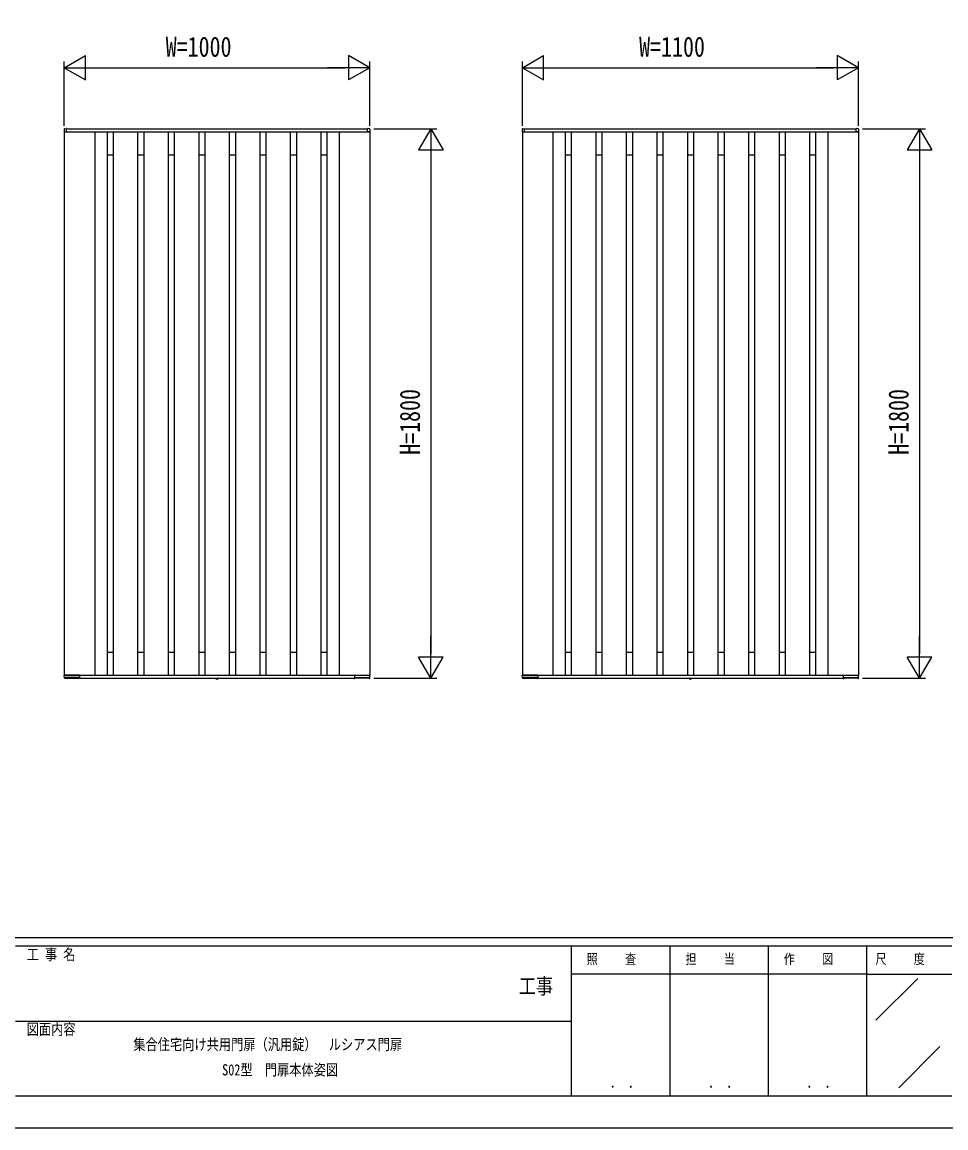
# Model space of a CAD drawing. Units: millimetres on the paper. Extents: x -297 to 297, y -210 to 210.
# Drawn here: x -1.9 to 149.3, y -210 to -28.9 of the extents above; entities that cross this region are included whole.
import ezdxf
from ezdxf.enums import TextEntityAlignment as Align

# ---------------------------------------------------------------- set-up
doc = ezdxf.new("R2010")
doc.units = ezdxf.units.MM
for name, color, linetype in [('0-1_USER1', 3, 'Continuous'), ('0-2_YKK_A1', 4, 'Continuous'), ('0-3_YKK_D', 6, 'Continuous'), ('0-4_YKK_ZWAK', 7, 'Continuous')]:
    doc.layers.add(name, color=color, linetype=linetype)
doc.styles.add('ＭＳ ゴシック', font='')
doc.styles.get('ＭＳ ゴシック').set_extended_font_data('MS Gothic')

msp = doc.modelspace()

# ---------------------------------------------------------------- linework, layer by layer
at = {"layer": '0-2_YKK_A1'}
for p, q in [((4.976, -46.418), (4.976, -46.825)), ((5.001, -46.85), (5.001, -135.85)), ((5.001, -46.85), (55.001, -46.85)), ((5.001, -46.85), (5.336, -46.85)), ((5.047, -46.344), (5.325, -46.327)), ((5.336, -46.85), (5.336, -46.85)), ((5.351, -46.35), (54.651, -46.35)), ((5.351, -46.85), (5.351, -46.35)), ((5.351, -46.835), (5.351, -46.352)), ((10.001, -46.85), (10.001, -135.85)), ((12.001, -46.85), (12.001, -135.85)), ((13.001, -46.85), (13.001, -135.85)), ((17.001, -46.85), (17.001, -135.85)), ((18.001, -46.85), (18.001, -135.85)), ((22.001, -46.85), (22.001, -135.85)), ((23.001, -46.85), (23.001, -135.85)), ((27.001, -46.85), (27.001, -135.85)), ((28.001, -46.85), (28.001, -135.85)), ((32.001, -46.85), (32.001, -135.85)), ((33.001, -46.85), (33.001, -135.85)), ((37.001, -46.85), (37.001, -135.85)), ((38.001, -46.85), (38.001, -135.85)), ((42.001, -46.85), (42.001, -135.85)), ((43.001, -46.85), (43.001, -135.85)), ((47.001, -46.85), (47.001, -135.85)), ((48.001, -46.85), (48.001, -135.85)), ((50.001, -46.85), (50.001, -135.85)), ((54.651, -46.85), (54.651, -46.35)), ((54.651, -46.835), (54.651, -46.352)), ((55.001, -46.85), (54.666, -46.85)), ((54.666, -46.85), (54.666, -46.85)), ((54.956, -46.344), (54.678, -46.327)), ((55.001, -46.85), (55.001, -135.85)), ((55.026, -46.418), (55.026, -46.825)), ((79.976, -46.418), (79.976, -46.825)), ((80.001, -46.85), (80.001, -135.85)), ((80.001, -46.85), (135.001, -46.85)), ((80.001, -46.85), (80.336, -46.85)), ((80.047, -46.344), (80.325, -46.327)), ((80.336, -46.85), (80.336, -46.85)), ((80.351, -46.35), (134.651, -46.35)), ((80.351, -46.85), (80.351, -46.35)), ((80.351, -46.835), (80.351, -46.352)), ((85.001, -46.85), (85.001, -135.85)), ((87.001, -46.85), (87.001, -135.85)), ((88.001, -46.85), (88.001, -135.85)), ((92.001, -46.85), (92.001, -135.85)), ((93.001, -46.85), (93.001, -135.85)), ((97.001, -46.85), (97.001, -135.85)), ((98.001, -46.85), (98.001, -135.85)), ((102.001, -46.85), (102.001, -135.85)), ((103.001, -46.85), (103.001, -135.85)), ((107.001, -46.85), (107.001, -135.85)), ((108.001, -46.85), (108.001, -135.85)), ((112.001, -46.85), (112.001, -135.85)), ((113.001, -46.85), (113.001, -135.85)), ((117.001, -46.85), (117.001, -135.85)), ((118.001, -46.85), (118.001, -135.85)), ((122.001, -46.85), (122.001, -135.85)), ((123.001, -46.85), (123.001, -135.85)), ((127.001, -46.85), (127.001, -135.85)), ((128.001, -46.85), (128.001, -135.85)), ((130.001, -46.85), (130.001, -135.85)), ((134.651, -46.85), (134.651, -46.35)), ((134.651, -46.835), (134.651, -46.352)), ((135.001, -46.85), (134.666, -46.85)), ((134.666, -46.85), (134.666, -46.85)), ((134.956, -46.344), (134.678, -46.327)), ((135.001, -46.85), (135.001, -135.85)), ((135.026, -46.418), (135.026, -46.825)), ((12.001, -50.6), (13.001, -50.6)), ((17.001, -50.6), (18.001, -50.6)), ((22.001, -50.6), (23.001, -50.6)), ((27.001, -50.6), (28.001, -50.6)), ((32.001, -50.6), (33.001, -50.6)), ((37.001, -50.6), (38.001, -50.6)), ((42.001, -50.6), (43.001, -50.6)), ((47.001, -50.6), (48.001, -50.6)), ((87.001, -50.6), (88.001, -50.6)), ((92.001, -50.6), (93.001, -50.6)), ((97.001, -50.6), (98.001, -50.6)), ((102.001, -50.6), (103.001, -50.6)), ((107.001, -50.6), (108.001, -50.6)), ((112.001, -50.6), (113.001, -50.6)), ((117.001, -50.6), (118.001, -50.6)), ((122.001, -50.6), (123.001, -50.6)), ((127.001, -50.6), (128.001, -50.6)), ((12.001, -132.1), (13.001, -132.1)), ((17.001, -132.1), (18.001, -132.1)), ((22.001, -132.1), (23.001, -132.1)), ((27.001, -132.1), (28.001, -132.1)), ((32.001, -132.1), (33.001, -132.1)), ((37.001, -132.1), (38.001, -132.1)), ((42.001, -132.1), (43.001, -132.1)), ((47.001, -132.1), (48.001, -132.1)), ((87.001, -132.1), (88.001, -132.1)), ((92.001, -132.1), (93.001, -132.1)), ((97.001, -132.1), (98.001, -132.1)), ((102.001, -132.1), (103.001, -132.1)), ((107.001, -132.1), (108.001, -132.1)), ((112.001, -132.1), (113.001, -132.1)), ((117.001, -132.1), (118.001, -132.1)), ((122.001, -132.1), (123.001, -132.1)), ((127.001, -132.1), (128.001, -132.1)), ((5.007, -136.352), (4.978, -135.877)), ((5.001, -135.85), (55.001, -135.85)), ((7.486, -135.85), (5.003, -135.85)), ((5.069, -136.375), (5.032, -136.375)), ((5.094, -136.35), (5.096, -136.26)), ((5.095, -136.325), (7.41, -136.325)), ((6.141, -136.245), (5.112, -136.245)), ((6.157, -136.26), (6.158, -136.3)), ((6.244, -136.3), (6.244, -136.26)), ((6.593, -136.245), (6.26, -136.245)), ((6.609, -136.26), (6.609, -136.3)), ((6.695, -136.3), (6.696, -136.26)), ((7.393, -136.245), (6.712, -136.245)), ((7.207, -136.245), (7.208, -136.3)), ((7.409, -136.26), (7.41, -136.35)), ((7.476, -136.374), (7.435, -136.374)), ((7.501, -135.85), (7.501, -136.35)), ((7.501, -135.865), (7.501, -136.349)), ((7.501, -136.35), (52.501, -136.35)), ((29.806, -136.375), (29.81, -136.35)), ((29.806, -136.375), (29.814, -136.424)), ((29.806, -136.375), (30.197, -136.375)), ((29.81, -136.35), (30.193, -136.35)), ((30.197, -136.375), (30.188, -136.424)), ((30.197, -136.375), (30.193, -136.35)), ((52.501, -135.85), (52.501, -136.35)), ((52.501, -135.865), (52.501, -136.349)), ((52.516, -135.85), (55, -135.85)), ((52.526, -136.374), (52.568, -136.374)), ((52.594, -136.26), (52.593, -136.35)), ((54.908, -136.325), (52.593, -136.325)), ((52.61, -136.245), (53.291, -136.245)), ((52.796, -136.245), (52.795, -136.3)), ((53.308, -136.3), (53.307, -136.26)), ((53.394, -136.26), (53.394, -136.3)), ((53.41, -136.245), (53.743, -136.245)), ((53.759, -136.3), (53.759, -136.26)), ((53.846, -136.26), (53.845, -136.3)), ((53.862, -136.245), (54.891, -136.245)), ((54.908, -136.35), (54.907, -136.26)), ((54.933, -136.375), (54.971, -136.375)), ((54.996, -136.352), (55.025, -135.877)), ((80.007, -136.352), (79.978, -135.877)), ((80.001, -135.85), (135.001, -135.85)), ((82.486, -135.85), (80.003, -135.85)), ((80.069, -136.375), (80.032, -136.375)), ((80.094, -136.35), (80.096, -136.26)), ((80.095, -136.325), (82.41, -136.325)), ((81.141, -136.245), (80.112, -136.245)), ((81.157, -136.26), (81.158, -136.3)), ((81.244, -136.3), (81.244, -136.26)), ((81.593, -136.245), (81.26, -136.245)), ((81.609, -136.26), (81.609, -136.3)), ((81.695, -136.3), (81.696, -136.26)), ((82.393, -136.245), (81.712, -136.245)), ((82.207, -136.245), (82.208, -136.3)), ((82.409, -136.26), (82.41, -136.35)), ((82.476, -136.374), (82.435, -136.374)), ((82.501, -135.85), (82.501, -136.35)), ((82.501, -135.865), (82.501, -136.349)), ((82.501, -136.35), (132.501, -136.35)), ((107.306, -136.375), (107.31, -136.35)), ((107.306, -136.375), (107.314, -136.424)), ((107.306, -136.375), (107.697, -136.375)), ((107.31, -136.35), (107.693, -136.35)), ((107.697, -136.375), (107.688, -136.424)), ((107.697, -136.375), (107.693, -136.35)), ((132.501, -135.85), (132.501, -136.35)), ((132.501, -135.865), (132.501, -136.349)), ((132.516, -135.85), (135, -135.85)), ((132.526, -136.374), (132.568, -136.374)), ((132.594, -136.26), (132.593, -136.35)), ((134.908, -136.325), (132.593, -136.325)), ((132.61, -136.245), (133.291, -136.245)), ((132.796, -136.245), (132.795, -136.3)), ((133.308, -136.3), (133.307, -136.26)), ((133.394, -136.26), (133.394, -136.3)), ((133.41, -136.245), (133.743, -136.245)), ((133.759, -136.3), (133.759, -136.26)), ((133.846, -136.26), (133.845, -136.3)), ((133.862, -136.245), (134.891, -136.245)), ((134.908, -136.35), (134.907, -136.26)), ((134.933, -136.375), (134.971, -136.375)), ((134.996, -136.352), (135.025, -135.877))]:
    msp.add_line(p, q, dxfattribs=at)
for points in [[(5.112, -136.245), (5.105, -136.246), (5.101, -136.249), (5.099, -136.252), (5.097, -136.254), (5.096, -136.257), (5.096, -136.26)], [(6.157, -136.26), (6.157, -136.257), (6.156, -136.255), (6.155, -136.253), (6.153, -136.25), (6.151, -136.248), (6.147, -136.246), (6.141, -136.245)], [(6.26, -136.245), (6.253, -136.246), (6.249, -136.249), (6.247, -136.252), (6.245, -136.254), (6.245, -136.257), (6.244, -136.26)], [(6.609, -136.26), (6.608, -136.257), (6.608, -136.255), (6.607, -136.253), (6.605, -136.25), (6.602, -136.248), (6.599, -136.246), (6.593, -136.245)], [(6.712, -136.245), (6.705, -136.246), (6.701, -136.249), (6.699, -136.252), (6.697, -136.254), (6.696, -136.257), (6.696, -136.26)], [(7.409, -136.26), (7.408, -136.257), (7.408, -136.255), (7.407, -136.253), (7.405, -136.25), (7.402, -136.248), (7.399, -136.246), (7.393, -136.245)], [(29.886, -136.479), (29.944, -136.363), (30.001, -136.333)], [(30.116, -136.479), (30.059, -136.363), (30.001, -136.333)], [(52.594, -136.26), (52.594, -136.257), (52.595, -136.255), (52.596, -136.253), (52.598, -136.25), (52.6, -136.248), (52.604, -136.246), (52.61, -136.245)], [(53.291, -136.245), (53.298, -136.246), (53.302, -136.249), (53.304, -136.252), (53.306, -136.254), (53.306, -136.257), (53.307, -136.26)], [(53.394, -136.26), (53.394, -136.257), (53.395, -136.255), (53.396, -136.253), (53.398, -136.25), (53.4, -136.248), (53.404, -136.246), (53.41, -136.245)], [(53.743, -136.245), (53.749, -136.246), (53.753, -136.249), (53.756, -136.252), (53.757, -136.254), (53.758, -136.257), (53.759, -136.26)], [(53.846, -136.26), (53.846, -136.257), (53.847, -136.255), (53.848, -136.253), (53.85, -136.25), (53.852, -136.248), (53.856, -136.246), (53.862, -136.245)], [(54.891, -136.245), (54.898, -136.246), (54.902, -136.249), (54.904, -136.252), (54.906, -136.254), (54.906, -136.257), (54.907, -136.26)], [(80.112, -136.245), (80.105, -136.246), (80.101, -136.249), (80.099, -136.252), (80.097, -136.254), (80.096, -136.257), (80.096, -136.26)], [(81.157, -136.26), (81.157, -136.257), (81.156, -136.255), (81.155, -136.253), (81.153, -136.25), (81.151, -136.248), (81.147, -136.246), (81.141, -136.245)], [(81.26, -136.245), (81.253, -136.246), (81.249, -136.249), (81.247, -136.252), (81.245, -136.254), (81.245, -136.257), (81.244, -136.26)], [(81.609, -136.26), (81.608, -136.257), (81.608, -136.255), (81.607, -136.253), (81.605, -136.25), (81.602, -136.248), (81.599, -136.246), (81.593, -136.245)], [(81.712, -136.245), (81.705, -136.246), (81.701, -136.249), (81.699, -136.252), (81.697, -136.254), (81.696, -136.257), (81.696, -136.26)], [(82.409, -136.26), (82.408, -136.257), (82.408, -136.255), (82.407, -136.253), (82.405, -136.25), (82.402, -136.248), (82.399, -136.246), (82.393, -136.245)], [(107.386, -136.479), (107.444, -136.363), (107.501, -136.333)], [(107.616, -136.479), (107.559, -136.363), (107.501, -136.333)], [(132.594, -136.26), (132.594, -136.257), (132.595, -136.255), (132.596, -136.253), (132.598, -136.25), (132.6, -136.248), (132.604, -136.246), (132.61, -136.245)], [(133.291, -136.245), (133.298, -136.246), (133.302, -136.249), (133.304, -136.252), (133.306, -136.254), (133.306, -136.257), (133.307, -136.26)], [(133.394, -136.26), (133.394, -136.257), (133.395, -136.255), (133.396, -136.253), (133.398, -136.25), (133.4, -136.248), (133.404, -136.246), (133.41, -136.245)], [(133.743, -136.245), (133.749, -136.246), (133.753, -136.249), (133.756, -136.252), (133.757, -136.254), (133.758, -136.257), (133.759, -136.26)], [(133.846, -136.26), (133.846, -136.257), (133.847, -136.255), (133.848, -136.253), (133.85, -136.25), (133.852, -136.248), (133.856, -136.246), (133.862, -136.245)], [(134.891, -136.245), (134.898, -136.246), (134.902, -136.249), (134.904, -136.252), (134.906, -136.254), (134.906, -136.257), (134.907, -136.26)]]:
    msp.add_lwpolyline(points, dxfattribs=at)
for centre, radius, start, end in [((5.051, -46.418), 0.075, 93.5, 180), ((5.001, -46.825), 0.025, 180, 270), ((5.326, -46.352), 0.025, 0, 93.5), ((5.336, -46.835), 0.015, 270, 0), ((54.676, -46.352), 0.025, 86.5, 180), ((54.666, -46.835), 0.015, 180, 270), ((54.951, -46.418), 0.075, 0, 86.5), ((55.001, -46.825), 0.025, 270, 0), ((80.051, -46.418), 0.075, 93.5, 180), ((80.001, -46.825), 0.025, 180, 270), ((80.326, -46.352), 0.025, 0, 93.5), ((80.336, -46.835), 0.015, 270, 0), ((134.676, -46.352), 0.025, 86.5, 180), ((134.666, -46.835), 0.015, 180, 270), ((134.951, -46.418), 0.075, 0, 86.5), ((135.001, -46.825), 0.025, 270, 0), ((5.003, -135.875), 0.025, 90, 183.5), ((5.032, -136.35), 0.025, 183.5, 269.21081), ((5.069, -136.35), 0.025, 269.18971, 359), ((6.182, -136.3), 0.025, 181, 270), ((6.219, -136.3), 0.025, 270, 359), ((6.634, -136.3), 0.025, 181, 270), ((6.67, -136.3), 0.025, 270, 359), ((7.232, -136.3), 0.025, 181, 270), ((7.435, -136.349), 0.025, 181.0014, 270.00152), ((7.476, -136.349), 0.025, 270, 0), ((7.486, -135.865), 0.015, 0, 90), ((29.859, -136.416), 0.045, 190, 239.36409), ((30.001, -136.175), 0.325, 239.36409, 300.63591), ((30.144, -136.416), 0.045, 300.63591, 350), ((52.516, -135.865), 0.015, 90, 180), ((52.526, -136.349), 0.025, 180, 270), ((52.568, -136.349), 0.025, 269.99848, 358.9986), ((52.77, -136.3), 0.025, 270, 359), ((53.332, -136.3), 0.025, 181, 270), ((53.369, -136.3), 0.025, 270, 359), ((53.784, -136.3), 0.025, 181, 270), ((53.82, -136.3), 0.025, 270, 359), ((54.933, -136.35), 0.025, 181, 270.81029), ((54.971, -136.35), 0.025, 270.78919, 356.5), ((55, -135.875), 0.025, 356.5, 90), ((80.003, -135.875), 0.025, 90, 183.5), ((80.032, -136.35), 0.025, 183.5, 269.21081), ((80.069, -136.35), 0.025, 269.18971, 359), ((81.182, -136.3), 0.025, 181, 270), ((81.219, -136.3), 0.025, 270, 359), ((81.634, -136.3), 0.025, 181, 270), ((81.67, -136.3), 0.025, 270, 359), ((82.232, -136.3), 0.025, 181, 270), ((82.435, -136.349), 0.025, 181.0014, 270.00152), ((82.476, -136.349), 0.025, 270, 0), ((82.486, -135.865), 0.015, 0, 90), ((107.359, -136.416), 0.045, 190, 239.36409), ((107.501, -136.175), 0.325, 239.36409, 300.63591), ((107.644, -136.416), 0.045, 300.63591, 350), ((132.516, -135.865), 0.015, 90, 180), ((132.526, -136.349), 0.025, 180, 270), ((132.568, -136.349), 0.025, 269.99848, 358.9986), ((132.77, -136.3), 0.025, 270, 359), ((133.332, -136.3), 0.025, 181, 270), ((133.369, -136.3), 0.025, 270, 359), ((133.784, -136.3), 0.025, 181, 270), ((133.82, -136.3), 0.025, 270, 359), ((134.933, -136.35), 0.025, 181, 270.81029), ((134.971, -136.35), 0.025, 270.78919, 356.5), ((135, -135.875), 0.025, 356.5, 90)]:
    msp.add_arc(centre, radius, start, end, dxfattribs=at)
at = {"layer": '0-3_YKK_D'}
for p, q in [((5.001, -36.35), (8.465, -34.35)), ((8.465, -38.35), (8.465, -34.35)), ((55.001, -36.35), (51.537, -34.35)), ((51.537, -34.35), (51.537, -38.35)), ((80.001, -36.35), (83.465, -34.35)), ((83.465, -38.35), (83.465, -34.35)), ((135.001, -36.35), (131.537, -34.35)), ((131.537, -34.35), (131.537, -38.35)), ((5.001, -45.85), (5.001, -35.35)), ((55.001, -45.85), (55.001, -35.35)), ((80.001, -45.85), (80.001, -35.35)), ((135.001, -45.85), (135.001, -35.35)), ((5.001, -36.35), (8.465, -38.35)), ((5.001, -36.35), (11.93, -36.35)), ((9.001, -36.35), (51.001, -36.35)), ((55.001, -36.35), (48.073, -36.35)), ((55.001, -36.35), (51.537, -38.35)), ((80.001, -36.35), (83.465, -38.35)), ((80.001, -36.35), (86.93, -36.35)), ((84.001, -36.35), (131.001, -36.35)), ((135.001, -36.35), (128.073, -36.35)), ((135.001, -36.35), (131.537, -38.35)), ((55.651, -46.352), (66.001, -46.352)), ((65.001, -46.352), (63.001, -49.816)), ((65.001, -46.352), (67.001, -49.816)), ((65.001, -46.352), (65.001, -53.28)), ((135.651, -46.352), (146.001, -46.352)), ((145.001, -46.352), (143.001, -49.816)), ((145.001, -46.352), (147.001, -49.816)), ((145.001, -46.352), (145.001, -53.28)), ((63.001, -49.816), (67.001, -49.816)), ((65.001, -50.352), (65.001, -132.352)), ((143.001, -49.816), (147.001, -49.816)), ((145.001, -50.352), (145.001, -132.352)), ((65.001, -136.352), (65.001, -129.423)), ((145.001, -136.352), (145.001, -129.423)), ((65.001, -136.352), (63.001, -132.887)), ((67.001, -132.887), (63.001, -132.887)), ((65.001, -136.352), (67.001, -132.887)), ((145.001, -136.352), (143.001, -132.887)), ((147.001, -132.887), (143.001, -132.887)), ((145.001, -136.352), (147.001, -132.887)), ((55.651, -136.352), (66.001, -136.352)), ((135.651, -136.352), (146.001, -136.352))]:
    msp.add_line(p, q, dxfattribs=at)
at = {"layer": '0-4_YKK_ZWAK'}
for p, q in [((270.001, -178.85), (-275.999, -178.85)), ((88.001, -180.25), (-2.999, -180.25)), ((104.101, -180.25), (104.101, -204.75)), ((120.201, -180.25), (120.201, -204.75)), ((136.301, -180.25), (136.301, -204.75)), ((150.301, -180.25), (136.301, -180.25)), ((136.301, -184.8), (88.001, -184.8)), ((136.301, -184.8), (150.301, -184.8)), ((137.847, -192.38), (144.703, -185.525)), ((-2.999, -192.5), (88.001, -192.5)), ((141.597, -203.419), (148.332, -196.684)), ((-2.999, -204.75), (88.001, -204.75)), ((88.001, -204.75), (136.301, -204.75)), ((136.301, -204.75), (150.301, -204.75))]:
    msp.add_line(p, q, dxfattribs=at)
msp.add_lwpolyline([(-297, -210), (297, -210), (297, 210), (-297, 210)], close=True, dxfattribs=at)
msp.add_lwpolyline([(136.301, -180.25), (88.001, -180.25), (88.001, -204.75)], dxfattribs=at)

# ---------------------------------------------------------------- texts
at = {"layer": '0-1_USER1', "style": 'ＭＳ ゴシック', "width": 0.8}
for s, p in [('集合住宅向け共用門扉（汎用錠）\u3000ルシアス門扉', (16.301, -197.792)), ('S02型\u3000門扉本体姿図', (30.835, -201.958))]:
    msp.add_text(s, height=1.833, dxfattribs=at).set_placement(p, align=Align.BOTTOM_LEFT)
at = {"layer": '0-3_YKK_D', "style": 'ＭＳ ゴシック', "width": 0.8}
for s, p in [('W=1000', (21.601, -35.55)), ('W=1100', (99.101, -35.55))]:
    msp.add_text(s, height=3.299, dxfattribs=at).set_placement(p, align=Align.BOTTOM_LEFT)
for p in [(64.201, -99.752), (144.201, -99.752)]:
    msp.add_text('H=1800', height=3.299, rotation=90, dxfattribs=at).set_placement(p, align=Align.BOTTOM_LEFT)
at = {"layer": '0-4_YKK_ZWAK', "style": 'ＭＳ ゴシック', "width": 0.8}
for s, height, p in [('工 事 名', 1.833, (-1.161, -183.05)), ('照     査', 1.65, (90.531, -183.65)), ('担     当', 1.65, (106.691, -183.65)), ('作     図', 1.65, (122.791, -183.65)), ('尺     度', 1.65, (137.781, -183.65)), ('工事', 2.566, (79.413, -188.823)), ('図面内容', 1.833, (-1.161, -195.3)), ('． ．', 1.814, (94.3, -204.005)), ('． ．', 1.814, (110.4, -204.005)), ('． ．', 1.814, (126.5, -204.005))]:
    msp.add_text(s, height=height, dxfattribs=at).set_placement(p, align=Align.BOTTOM_LEFT)

doc.saveas('drawing.dxf')
